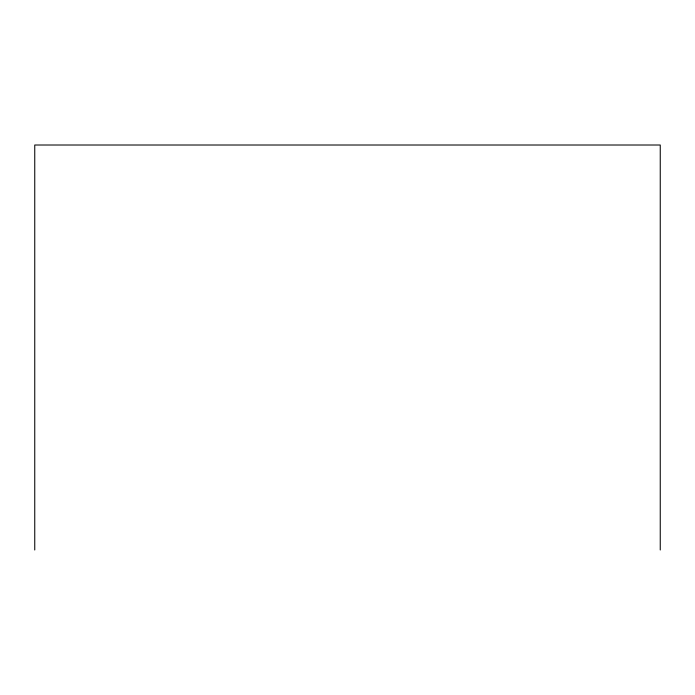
<?xml version="1.0" encoding="UTF-8"?>
<svg xmlns="http://www.w3.org/2000/svg" width="695" height="695" viewBox="0 0 695 695"><rect width="100%" height="100%" fill="white"/><g stroke="black" fill="none" stroke-linecap="round" stroke-linejoin="round"><path stroke-width="1.04" d="M660.25 549.988L660.25 145.012L34.75 145.012L34.75 549.988"/></g></svg>
